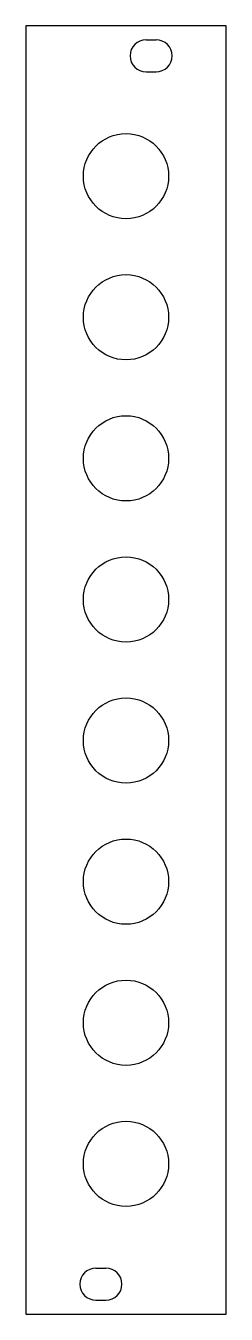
# Model space of a CAD drawing. Extents: x 0 to 20, y 0 to 128.
import ezdxf

# ---------------------------------------------------------------- set-up
doc = ezdxf.new("R2010")
doc.units = 0
doc.layers.add('Sketch', color=7, linetype='CONTINUOUS')

msp = doc.modelspace()

# ---------------------------------------------------------------- linework, layer by layer
at = {"layer": 'Sketch'}
for p, q in [((20, 128.5), (0, 128.5)), ((0, 128.5), (0, 0)), ((20, 0), (20, 128.5)), ((12, 127.1), (13, 127.1)), ((12, 123.9), (13, 123.9)), ((7, 4.6), (8, 4.6)), ((7, 1.4), (8, 1.4)), ((0, 0), (20, 0))]:
    msp.add_line(p, q, dxfattribs=at)
for centre in [(10, 113.5), (10, 99.4286), (10, 85.3571), (10, 71.2857), (10, 57.2143), (10, 43.1429), (10, 29.0714), (10, 15)]:
    msp.add_circle(centre, 4.25, dxfattribs=at)
for centre, start, end in [((12, 125.5), 90, -90), ((13, 125.5), -90, 90), ((7, 3), 90, -90), ((8, 3), -90, 90)]:
    msp.add_arc(centre, 1.6, start, end, dxfattribs=at)

doc.saveas('drawing.dxf')
